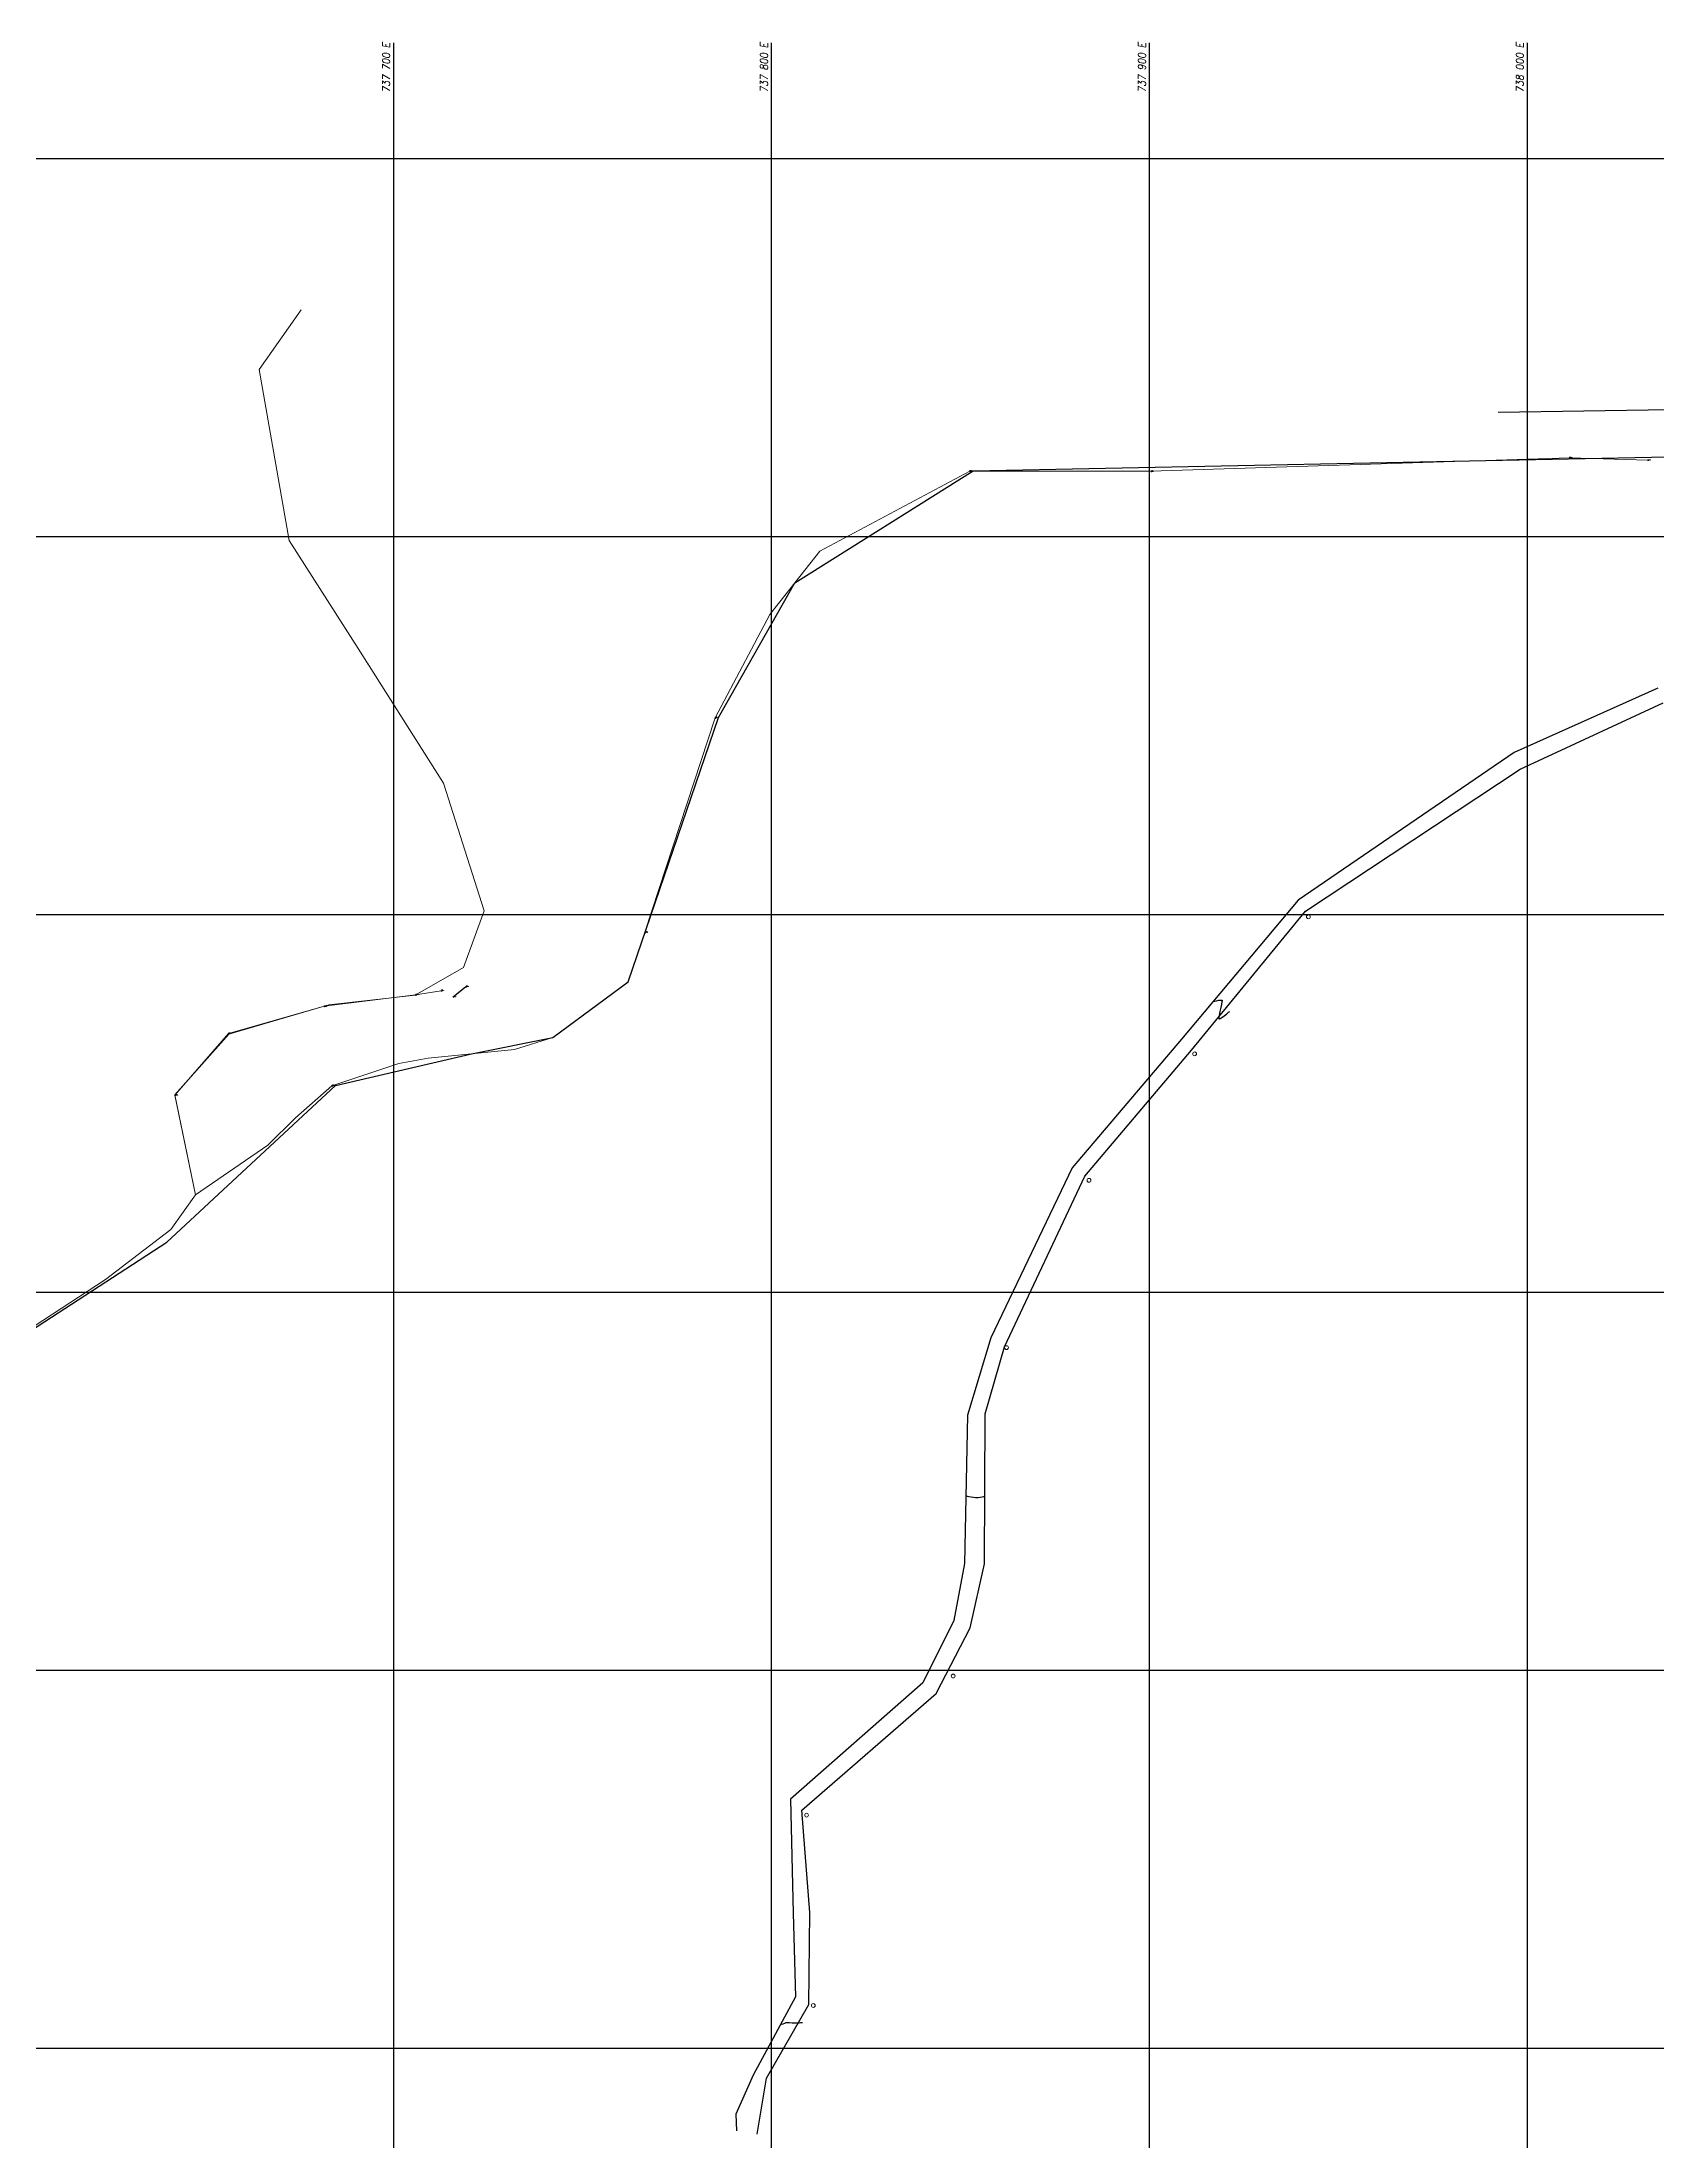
# Model space of a CAD drawing. Header units: millimetres. Extents: x 736950 to 738835, y 8500595 to 8502131.
# Drawn here: x 737607 to 738035, y 8501575 to 8502131 of the extents above; entities that cross this region are included whole.
import ezdxf
from ezdxf.enums import TextEntityAlignment as Align

# ---------------------------------------------------------------- set-up
doc = ezdxf.new("R2010")
doc.units = ezdxf.units.MM
doc.layers.add('carretera', color=40, linetype='Continuous')
doc.layers.add('Cuadricula Coordenadas', color=5, linetype='Continuous')
for name, color, linetype, lineweight in [('CONT-MJR', 80, 'Continuous', 30), ('LETRERO', 5, 'Continuous', 30), ('MIRADOR', 152, 'Continuous', 15), ('PISOS', 189, 'Continuous', 0), ('pista', 251, 'Continuous', 5), ('postes', 10, 'Continuous', 5)]:
    doc.layers.add(name, color=color, linetype=linetype, lineweight=lineweight)
doc.styles.add('5mm', font='arial.ttf', dxfattribs={"height": 3})
doc.styles.add('Coordenadas', font='romans', dxfattribs={"width": 0.9, "height": 2})

msp = doc.modelspace()

# ---------------------------------------------------------------- linework, layer by layer
for p, q in [((738034.5528586555, 8501959.861803668), (737996.510299168, 8501942.833521558)), ((737998.0420537672, 8501938.41552995), (738035.9047116119, 8501955.996369205))]:
    msp.add_line(p, q)
at = {"flags": 128}
for points in [[(737992.2372813984, 8502032.929254359), (738060.2283811187, 8502033.96324383)], [(737992.2372813984, 8502032.929254359), (738060.2283811187, 8502033.96324383)], [(737585.9133874627, 8501778.184777867), (737639.9607143487, 8501813.216392277), (737684.5685782455, 8501854.664822154), (737720.556008444, 8501863.099512322), (737742.0672989032, 8501867.370854514), (737762.0656591931, 8501882.160481455), (737785.9315016058, 8501952.111588977), (737806.1500791647, 8501987.692136165), (737853.2981051233, 8502017.404774243), (738098.4172367963, 8502022.333162788), (738206.809571549, 8502020.96519813), (738240.320421085, 8502004.2545555), (738269.7466326195, 8501964.682978516), (738333.4558001794, 8501918.770858873), (738390.0630829826, 8501879.060225496), (738437.0875695014, 8501868.592014063), (738458.4419203186, 8501878.526995478), (738495.1864941906, 8501893.335417872), (738504.5368200529, 8501918.955523683), (738546.328691007, 8501946.043573974), (738585.917181635, 8501937.230703894)]]:
    msp.add_lwpolyline(points, dxfattribs=at)
at = {"layer": 'carretera'}
for p, q in [((737996.510299168, 8501942.833521558), (737939.2956814452, 8501903.724683838)), ((737941.3076074589, 8501900.839506768), (737998.0420537672, 8501938.41552995)), ((737939.2956814452, 8501903.724683838), (737908.4804322473, 8501866.941896519)), ((737911.0837226879, 8501864.041418647), (737941.3076074589, 8501900.839506768)), ((737908.4804322473, 8501866.941896519), (737879.531466757, 8501832.88725328)), ((737882.8765395357, 8501830.691031728), (737911.0837226879, 8501864.041418647)), ((737879.531466757, 8501832.88725328), (737858.0483976346, 8501787.973018365)), ((737861.6059050469, 8501785.59225), (737882.8765395357, 8501830.691031728)), ((737858.0483976346, 8501787.973018365), (737851.7937984522, 8501767.470011998)), ((737856.4722271467, 8501767.80681157), (737861.6059050469, 8501785.59225)), ((737851.7937984522, 8501767.470011998), (737851.0575689034, 8501728.2276294)), ((737856.3532331031, 8501728.11387228), (737856.4722271467, 8501767.80681157)), ((737851.0575689034, 8501728.2276294), (737848.2396969553, 8501713.115400985)), ((737852.5460895896, 8501711.224612134), (737856.3532331031, 8501728.11387228)), ((737848.2396969553, 8501713.115400985), (737840.0497310937, 8501696.67584104)), ((737843.5152305351, 8501693.789527886), (737852.5460895896, 8501711.224612134)), ((737840.0497310937, 8501696.67584104), (737805.0233328473, 8501665.87380231)), ((737807.9527901479, 8501662.973747842), (737843.5152305351, 8501693.789527886)), ((737805.0233328473, 8501665.87380231), (737805.7438590757, 8501635.669020256)), ((737810.1442054636, 8501635.862298988), (737807.9527901479, 8501662.973747842)), ((737805.7438590757, 8501635.669020256), (737806.2953492579, 8501613.51793939)), ((737809.8325811364, 8501611.536808237), (737810.1442054636, 8501635.862298988)), ((737806.2953492579, 8501613.51793939), (737795.1321549261, 8501592.82614833)), ((737798.6181345107, 8501592.018368445), (737809.8325811364, 8501611.536808237)), ((737795.1321549261, 8501592.82614833), (737790.5596454074, 8501582.466129923)), ((737796.1599629648, 8501577.174558772), (737798.6181345107, 8501592.018368445)), ((737790.5596454074, 8501582.466129923), (737790.7177338196, 8501578.12653942))]:
    msp.add_line(p, q, dxfattribs=at)
at = {"layer": 'CONT-MJR'}
for points, elevation in [([(737916.8687047132, 8501876.954602342), (737916.9017142818, 8501876.96032278)], 3705), ([(737916.9017142818, 8501876.96032278), (737917.0126119553, 8501876.983145658)], 3705), ([(737917.0126119553, 8501876.983145658), (737917.2708308086, 8501877.03940878)], 3705), ([(737917.2708308086, 8501877.03940878), (737917.729710454, 8501877.137553431)], 3705), ([(737918.8182639448, 8501877.321352845), (737919.0682951388, 8501877.33009915)], 3705), ([(737919.0659103796, 8501876.25665771), (737918.8633935609, 8501875.309441878)], 3705), ([(737919.2009443493, 8501877.29330684), (737919.2122165684, 8501877.267468119)], 3705), ([(737919.2122165684, 8501877.267468119), (737919.2153853837, 8501877.155120136)], 3705), ([(737918.3161864831, 8501872.453879626), (737918.3282422242, 8501872.345804488)], 3705), ([(737918.3282422242, 8501872.345804488), (737918.3443879187, 8501872.322308939)], 3705), ([(737918.3744564288, 8501872.314315394), (737918.4740769544, 8501872.336612534)], 3705), ([(737918.4740769544, 8501872.336612534), (737918.7078656763, 8501872.452941852)], 3705), ([(737919.1368697884, 8501872.726848137), (737919.7755150045, 8501873.183198556)], 3705), ([(737851.3932194897, 8501746.118402207), (737851.4258706622, 8501746.112965364)], 3700), ([(737851.4258706622, 8501746.112965364), (737851.5284021206, 8501746.095040364)], 3700), ([(737851.5284021206, 8501746.095040364), (737851.7620568663, 8501746.053267585)], 3700), ([(737852.1856613335, 8501745.977465196), (737852.8159797095, 8501745.866858227)], 3700), ([(737853.4555272008, 8501745.759970425), (737853.994176917, 8501745.67966039)], 3700), ([(737853.994176917, 8501745.67966039), (737854.3218019677, 8501745.648786724)], 3700), ([(737854.3218019677, 8501745.648786724), (737854.6632676391, 8501745.68506733)], 3700), ([(737854.6632676391, 8501745.68506733), (737855.1626216801, 8501745.770249242)], 3700), ([(737855.6997531456, 8501745.8741132), (737856.1545510911, 8501745.966439944)], 3700), ([(737856.1545510911, 8501745.966439944), (737856.4069045719, 8501746.017010214)], 3700), ([(737802.3144007123, 8501606.138962183), (737802.3423137667, 8501606.149834983)], 3695), ([(737802.3423137667, 8501606.149834983), (737802.4372942304, 8501606.188345158)], 3695), ([(737802.4372942304, 8501606.188345158), (737802.656974151, 8501606.27831127)], 3695), ([(737802.656974151, 8501606.27831127), (737803.0361099336, 8501606.431184735)], 3695), ([(737803.0361099336, 8501606.431184735), (737803.5245523497, 8501606.616918087)], 3695), ([(737803.5245523497, 8501606.616918087), (737803.8683125781, 8501606.721170874)], 3695), ([(737804.1876163916, 8501606.732673781), (737804.7701136539, 8501606.72407973)], 3695), ([(737806.1840750837, 8501606.680293646), (737806.7452325305, 8501606.661948057)], 3695), ([(737807.2746399085, 8501606.680306017), (737807.6276330196, 8501606.722554177)], 3695), ([(737807.6276330196, 8501606.722554177), (737807.9618178518, 8501606.76518302)], 3695), ([(737807.9618178518, 8501606.76518302), (737808.151062938, 8501606.789432693)], 3695)]:
    msp.add_lwpolyline(points, dxfattribs=dict(at, elevation=elevation))
at = {"layer": 'CONT-MJR', "extrusion": (0.1873876653030557, -0.9822860392432898, 0), "elevation": -8212998.539024267}
msp.add_lwpolyline([(2317993.191504244, 3705.000000000003), (2317993.838784736, 3705.000000000003)], dxfattribs=at)
at = {"layer": 'CONT-MJR', "extrusion": (0.1367668480392635, -0.9906032653274495, 0), "elevation": -8321064.605062718}
msp.add_lwpolyline([(1893759.297543241, 3705.000000000015), (1893759.754576765, 3705.000000000015)], dxfattribs=at)
at = {"layer": 'CONT-MJR', "extrusion": (0.9792424674091147, -0.2026923531426612, 0), "elevation": -1000663.636310554}
msp.add_lwpolyline([(8474966.81828807, 3705.000000000012), (8474965.854512474, 3705.000000000012)], dxfattribs=at)
at = {"layer": 'CONT-MJR', "extrusion": (0.9768066086138992, -0.214123444228353, 0), "elevation": -1099646.801274001}
msp.add_lwpolyline([(8462693.716465063, 3705.000000000001), (8462692.66820943, 3705.000000000001)], dxfattribs=at)
at = {"layer": 'CONT-MJR', "extrusion": (0.9828841557973992, -0.184224689665729, 0), "elevation": -840966.5568150698}
msp.add_lwpolyline([(8492302.985624572, 3705.000000000015), (8492302.37813474, 3705.000000000015)], dxfattribs=at)
at = {"layer": 'CONT-MJR', "extrusion": (-0.177909306793739, -0.9840468883931149, 0), "elevation": -8497528.602094313}
msp.add_lwpolyline([(-786416.1392015683, 3705.000000000012), (-786416.0337863956, 3705.000000000012)], dxfattribs=at)
at = {"layer": 'CONT-MJR', "extrusion": (-0.5292736097784208, -0.8484512042493192, 0), "elevation": -7603989.187094755}
msp.add_lwpolyline([(-3873730.884322386, 3705), (-3873730.850241772, 3705)], dxfattribs=at)
at = {"layer": 'CONT-MJR', "extrusion": (0.9923227577460088, -0.1236751570015421, 0), "elevation": -319216.961162312}
msp.add_lwpolyline([(8527868.45940385, 3705), (8527868.155701958, 3705)], dxfattribs=at)
at = {"layer": 'CONT-MJR', "extrusion": (0.6027258118040927, -0.7979483666159719, 0), "elevation": -6339292.529609458}
msp.add_lwpolyline([(5713121.758953606, 3705), (5713122.117776301, 3705)], dxfattribs=at)
at = {"layer": 'CONT-MJR', "extrusion": (0.9960520157442173, -0.08877151531815566, 0), "elevation": -19719.07448045595}
msp.add_lwpolyline([(8533813.619563933, 3705), (8533813.322395936, 3705)], dxfattribs=at)
at = {"layer": 'CONT-MJR', "extrusion": (0.9857439802186189, -0.1682522078986043, 0), "elevation": -703060.2973614843}
msp.add_lwpolyline([(8504826.874573069, 3705.000000000003), (8504826.274159111, 3705.000000000003)], dxfattribs=at)
at = {"layer": 'CONT-MJR', "extrusion": (-0.2569207185851206, -0.966432483084931, 0), "elevation": -8406072.090617368}
msp.add_lwpolyline([(-1471158.888485824, 3705.000000000012), (-1471158.857372932, 3705.000000000012)], dxfattribs=at)
at = {"layer": 'CONT-MJR', "extrusion": (0.5381385732516791, -0.8428563792121687, 0), "elevation": -6768754.911583692}
msp.add_lwpolyline([(5197145.002058469, 3705), (5197145.511046858, 3705)], dxfattribs=at)
at = {"layer": 'CONT-MJR', "extrusion": (-0.6020871380840302, 0.7984303840371946, 0), "elevation": 6343861.864921317}
msp.add_lwpolyline([(-5708046.062978472, 3705.000000000012), (-5708046.86554612, 3705.000000000012)], dxfattribs=at)
at = {"layer": 'CONT-MJR', "extrusion": (0.6102906299300481, -0.7921775981556063, 0), "elevation": -6284647.945174709}
msp.add_lwpolyline([(5773177.858483586, 3705.000000000012), (5773178.519135088, 3705.000000000012)], dxfattribs=at)
at = {"layer": 'CONT-MJR', "extrusion": (-0.176148092786207, -0.9843636774118507, 0), "elevation": -8498781.190061446}
msp.add_lwpolyline([(-771251.8787526387, 3700.000000000015), (-771251.4484193412, 3700.000000000015)], dxfattribs=at)
at = {"layer": 'CONT-MJR', "extrusion": (-0.1648439611264511, -0.9863196583664655, 0), "elevation": -8507069.659832524}
msp.add_lwpolyline([(-673702.7278015029, 3700), (-673702.0793834302, 3700)], dxfattribs=at)
at = {"layer": 'CONT-MJR', "extrusion": (0.1898510524898281, -0.9818129036983088, 0), "elevation": -8207041.121984445}
msp.add_lwpolyline([(2338501.102205141, 3700.000000000003), (2338501.649286427, 3700.000000000003)], dxfattribs=at)
at = {"layer": 'CONT-MJR', "extrusion": (0.03600160069846933, -0.9993517322480349, 0), "elevation": -8469533.283432875}
msp.add_lwpolyline([(1043397.024328493, 3695.000000000003), (1043397.343839435, 3695.000000000003)], dxfattribs=at)
at = {"layer": 'CONT-MJR', "extrusion": (-0.02851299274883885, -0.999593421969405, 0), "elevation": -8519187.179621292}
msp.add_lwpolyline([(495098.5440260936, 3695.000000000015), (495099.2548524508, 3695.000000000015)], dxfattribs=at)
at = {"layer": 'CONT-MJR', "extrusion": (-0.03341535285170599, -0.9994415511643471, 0), "elevation": -8521513.021918908}
msp.add_lwpolyline([(453309.2662250926, 3695.000000000012), (453309.9700422169, 3695.000000000012)], dxfattribs=at)
at = {"layer": 'CONT-MJR', "extrusion": (-0.0167372832211859, -0.999859921864245, 0), "elevation": -8512764.653193401}
msp.add_lwpolyline([(595409.5961029662, 3695.000000000015), (595409.8798801717, 3695.000000000015)], dxfattribs=at)
at = {"layer": 'CONT-MJR', "extrusion": (0.09364628102491429, -0.9956055313477336, 0), "elevation": -8395153.728872359}
msp.add_lwpolyline([(1530708.605293038, 3695), (1530708.852047316, 3695)], dxfattribs=at)
at = {"layer": 'Cuadricula Coordenadas', "color": 8}
for p, q in [((737700, 8500595.507225098), (737700, 8502130.641312933)), ((737800, 8500595.507225098), (737800, 8502130.641312933)), ((737900, 8500595.507225098), (737900, 8502130.641312933)), ((738000, 8500595.507225098), (738000, 8502130.641312933)), ((736950.2264744169, 8502100), (738552.8979275209, 8502100)), ((736950.2264744169, 8502000), (738552.8979275209, 8502000)), ((736950.2264744169, 8501900), (738552.8979275209, 8501900)), ((736950.2264744169, 8501800), (738552.8979275209, 8501800)), ((736950.2264744169, 8501700), (738552.8979275209, 8501700)), ((736950.2264744169, 8501600), (738552.8979275209, 8501600))]:
    msp.add_line(p, q, dxfattribs=at)
at = {"layer": 'LETRERO'}
msp.add_line((737715.7214779266, 8501878.173878111), (737719.091633414, 8501880.871725397), dxfattribs=at)
at = {"layer": 'MIRADOR', "linetype": 'Continuous', "extrusion": (0.665787337252013, 0.7461415559763941, 0)}
for points, elevation in [([(5109876.939663991, 0), (5109877.139633791, 0)], 6835069.513523009), ([(5109861.072894904, 0), (5109861.272864703, 0)], 6835082.813494424), ([(5109993.010535201, 0), (5109993.210504995, 0)], 6834961.217998339), ([(5109957.184262968, 0), (5109957.384232765, 0)], 6834993.088715124), ([(5109999.792396495, 0), (5109999.992366295, 0)], 6834867.65999303), ([(5109975.868145753, 0), (5109976.068115545, 0)], 6834812.925685481), ([(5110005.816946439, 0), (5110006.016916233, 0)], 6834765.495791075), ([(5110001.656330129, 0), (5110001.856299927, 0)], 6834770.652013715), ([(5110026.188692845, 0), (5110026.388662644, 0)], 6834741.780843886), ([(5110010.147268376, 0), (5110010.347238176, 0)], 6834760.159963315), ([(5110002.374750627, 0), (5110002.574720429, 0)], 6834766.3952309), ([(5110040.245975692, 0), (5110040.445945488, 0)], 6834719.562134626), ([(5110039.980103582, 0), (5110040.180073379, 0)], 6834697.992549376), ([(5110010.65072846, 0), (5110010.850698251, 0)], 6834727.500115304)]:
    msp.add_lwpolyline(points, dxfattribs=dict(at, elevation=elevation))
at = {"layer": 'MIRADOR', "linetype": 'Continuous', "extrusion": (0.7461415586651008, -0.6657873342388049, 0)}
for points, elevation in [([(6835069.634143566, 0), (6835069.434173764, 0)], -5109877.012046237), ([(6835082.934114923, 0), (6835082.734145124, 0)], -5109861.145277102), ([(6834961.338619369, 0), (6834961.13864957, 0)], -5109993.082917883), ([(6834993.209336004, 0), (6834993.009366205, 0)], -5109957.256645523), ([(6834867.780614081, 0), (6834867.580644282, 0)], -5109999.864779551), ([(6834813.046306441, 0), (6834812.84633664, 0)], -5109975.940529032), ([(6834765.616412156, 0), (6834765.416442354, 0)], -5110005.88932991), ([(6834770.772634779, 0), (6834770.57266498, 0)], -5110001.728713583), ([(6834741.901465044, 0), (6834741.701495247, 0)], -5110026.261076414), ([(6834760.280584409, 0), (6834760.08061461, 0)], -5110010.219651872), ([(6834766.515851963, 0), (6834766.315882166, 0)], -5110002.447134098), ([(6834719.682755849, 0), (6834719.48278605, 0)], -5110040.318359355), ([(6834698.113170589, 0), (6834697.913200795, 0)], -5110040.052487327), ([(6834727.620736404, 0), (6834727.420766602, 0)], -5110010.723112088)]:
    msp.add_lwpolyline(points, dxfattribs=dict(at, elevation=elevation))
at = {"layer": 'PISOS', "ltscale": 0.3}
msp.add_lwpolyline([(737647.5277895764, 8501825.803483708), (737642.046319286, 8501852.239531375), (737656.3939347318, 8501868.25992973), (737682.8037774472, 8501876.060157575), (737705.7041485584, 8501878.621726861), (737718.4615628205, 8501885.972362202), (737723.9219586077, 8501900.933971018), (737713.1762246899, 8501934.74032196), (737691.1669071045, 8501969.354763532), (737672.3681941604, 8501998.919830617), (737664.4293904027, 8502044.174307737), (737675.4925389935, 8502059.944763348)], dxfattribs=at)
at = {"layer": 'pista'}
for p, q in [((738011.1261292181, 8502020.8299399), (737900.3696299378, 8502017.232052714)), ((738031.8199375496, 8502020.18970733), (738011.1261292181, 8502020.8299399)), ((737812.7563603217, 8501996.066813974), (737852.4190397697, 8502017.304664895)), ((737852.4190397697, 8502017.304664895), (737900.3696299378, 8502017.232052714)), ((737799.5437980077, 8501979.317458356), (737812.7563603217, 8501996.066813974)), ((737785.0690759942, 8501952.01242661), (737799.5437980077, 8501979.317458356)), ((737766.4785447925, 8501895.244422015), (737785.0690759942, 8501952.01242661)), ((737762.0656591931, 8501882.160481455), (737766.4785447925, 8501895.244422015)), ((737705.7707172381, 8501878.69632975), (737712.5542769448, 8501879.794539066)), ((737742.0672989032, 8501867.370854514), (737762.0656591931, 8501882.160481455)), ((737656.2833006702, 8501868.443940884), (737681.5649588389, 8501875.663082263)), ((737681.5649588389, 8501875.663082263), (737705.7707172381, 8501878.69632975)), ((737642.120922171, 8501852.172962695), (737656.2833006702, 8501868.443940884)), ((737709.133347947, 8501861.9251972), (737731.978668941, 8501864.273827445)), ((737731.978668941, 8501864.273827445), (737742.0672989032, 8501867.370854514)), ((737683.6505515077, 8501854.662657287), (737701.3974652197, 8501860.56812363)), ((737701.3974652197, 8501860.56812363), (737709.133347947, 8501861.9251972)), ((737647.5277895764, 8501825.803483708), (737642.120922171, 8501852.172962695)), ((737674.025541184, 8501846.144012148), (737683.6505515077, 8501854.662657287)), ((737666.661459224, 8501838.879658656), (737674.025541184, 8501846.144012148)), ((737647.5277895764, 8501825.803483708), (737666.661459224, 8501838.879658656)), ((737641.0328139671, 8501816.558022767), (737647.5277895764, 8501825.803483708)), ((737623.727129691, 8501803.389564827), (737641.0328139671, 8501816.558022767)), ((737585.0286402082, 8501778.184506966), (737623.727129691, 8501803.389564827))]:
    msp.add_line(p, q, dxfattribs=at)
at = {"layer": 'postes'}
for centre in [(737942.031662476, 8501899.337976439), (737911.9312738095, 8501863.09412086), (737883.9761129593, 8501829.617794437), (737862.1519931052, 8501785.349390304), (737848.0548800612, 8501698.429953638), (737809.2478506714, 8501661.6090302), (737811.027940672, 8501611.247091856)]:
    msp.add_circle(centre, 0.5, dxfattribs=at)

# ---------------------------------------------------------------- texts
at = {"layer": 'Cuadricula Coordenadas', "color": 7, "style": 'Coordenadas', "oblique": 10, "width": 0.9}
for s, p in [('   737 700 E', (737698, 8502130.641312933)), ('   737 800 E', (737798, 8502130.641312933)), ('   737 900 E', (737898, 8502130.641312933)), ('   738 000 E', (737998, 8502130.641312933))]:
    msp.add_text(s, height=2, rotation=90, dxfattribs=at).set_placement(p, align=Align.MIDDLE_RIGHT)
at = {"layer": 'MIRADOR', "color": 1, "char_height": 0.1, "attachment_point": 1, "rotation": 3.2572437629721005, "style": '5mm'}
for s, insert, width in [('\\Ftxt.shx;\\W1.0000000000;\\T1.0000000000;\\o\\l3705.810', (738011.2231267173, 8502020.885541024), 0.7666666666666666), ('\\Ftxt.shx;\\W1.0000000000;\\T1.0000000000;\\o\\l3704.161', (738031.9169350485, 8502020.245308455), 0.7499999999999999), ('\\Ftxt.shx;\\W1.0000000000;\\T1.0000000000;\\o\\l3712.580', (737852.516037269, 8502017.360266017), 0.7833333333333334), ('\\Ftxt.shx;\\W1.0000000000;\\T1.0000000000;\\o\\l3710.518', (737900.4666274368, 8502017.28765384), 0.75), ('\\Ftxt.shx;\\W1.0000000000;\\T1.0000000000;\\o\\l3717.471', (737785.1660734931, 8501952.068027735), 0.7666666666666666), ('\\Ftxt.shx;\\W1.0000000000;\\T1.0000000000;\\o\\l3720.483', (737766.5755422919, 8501895.300023139), 0.8166666666666667), ('\\Ftxt.shx;\\W1.0000000000;\\T1.0000000000;\\o\\l3731.031', (737712.6512744436, 8501879.850140192), 0.75), ('\\Ftxt.shx;\\W1.0000000000;\\T1.0000000000;\\o\\l3731.775', (737719.1886309129, 8501880.927326523), 0.8), ('\\Ftxt.shx;\\W1.0000000000;\\T1.0000000000;\\o\\l3730.090', (737681.6619563375, 8501875.718683388), 0.7833333333333334), ('\\Ftxt.shx;\\W1.0000000000;\\T1.0000000000;\\o\\l3730.818', (737705.867714737, 8501878.751930874), 0.7833333333333332), ('\\Ftxt.shx;\\W1.0000000000;\\T1.0000000000;\\o\\l3731.743', (737715.8184754256, 8501878.229479237), 0.8), ('\\Ftxt.shx;\\W1.0000000000;\\T1.0000000000;\\o\\l3729.268', (737656.3802981692, 8501868.49954201), 0.8333333333333334), ('\\Ftxt.shx;\\W1.0000000000;\\T1.0000000000;\\o\\l3727.817', (737642.21791967, 8501852.228563821), 0.7999999999999999), ('\\Ftxt.shx;\\W1.0000000000;\\T1.0000000000;\\o\\l3724.720', (737683.7475490066, 8501854.71825841), 0.8166666666666668)]:
    msp.add_mtext(s, dxfattribs=dict(at, insert=insert, width=width))
at = {"layer": 'MIRADOR', "color": 2, "char_height": 0.1, "attachment_point": 1, "rotation": 3.2572437629721005, "style": '5mm'}
for s, insert, width in [('\\Ftxt.shx;\\W1.0000000000;\\T1.0000000000;\\o\\l1111', (738011.2151720558, 8502021.025314853), 0.3666666666666667), ('\\Ftxt.shx;\\W1.0000000000;\\T1.0000000000;\\o\\l1112', (738031.908980387, 8502020.385082284), 0.4), ('\\Ftxt.shx;\\W1.0000000000;\\T1.0000000000;\\o\\l1109', (737852.5080826075, 8502017.500039846), 0.4166666666666666), ('\\Ftxt.shx;\\W1.0000000000;\\T1.0000000000;\\o\\l1110', (737900.4586727753, 8502017.427427668), 0.3833333333333333), ('\\Ftxt.shx;\\W1.0000000000;\\T1.0000000000;\\o\\l1108', (737785.1581188316, 8501952.207801562), 0.4166666666666666), ('\\Ftxt.shx;\\W1.0000000000;\\T1.0000000000;\\o\\l1107', (737766.5675876305, 8501895.439796967), 0.4166666666666666), ('\\Ftxt.shx;\\W1.0000000000;\\T1.0000000000;\\o\\l1103', (737712.6433197821, 8501879.98991402), 0.4166666666666666), ('\\Ftxt.shx;\\W1.0000000000;\\T1.0000000000;\\o\\l1105', (737719.1806762515, 8501881.067100352), 0.4166666666666666), ('\\Ftxt.shx;\\W1.0000000000;\\T1.0000000000;\\o\\l1101', (737681.654001676, 8501875.858457217), 0.3833333333333333), ('\\Ftxt.shx;\\W1.0000000000;\\T1.0000000000;\\o\\l1102', (737705.8597600755, 8501878.891704703), 0.4166666666666666), ('\\Ftxt.shx;\\W1.0000000000;\\T1.0000000000;\\o\\l1104', (737715.8105207641, 8501878.369253065), 0.4166666666666666), ('\\Ftxt.shx;\\W1.0000000000;\\T1.0000000000;\\o\\l1100', (737656.3723435077, 8501868.639315838), 0.3999999999999999), ('\\Ftxt.shx;\\W1.0000000000;\\T1.0000000000;\\o\\l1099', (737642.2099650085, 8501852.368337648), 0.4500000000000001), ('\\Ftxt.shx;\\W1.0000000000;\\T1.0000000000;\\o\\l1106', (737683.7395943451, 8501854.85803224), 0.4166666666666666)]:
    msp.add_mtext(s, dxfattribs=dict(at, insert=insert, width=width))
at = {"layer": 'MIRADOR', "color": 3, "char_height": 0.1, "width": 0.2666666666666667, "attachment_point": 1, "rotation": 3.2572437629721005, "style": '5mm'}
for insert in [(738011.2310813788, 8502020.745767195), (738031.92488971, 8502020.105534626), (737852.5239919304, 8502017.22049219), (737900.4745820982, 8502017.14788001), (737785.1740281546, 8501951.928253906), (737766.5834969534, 8501895.16024931), (737712.6592291051, 8501879.710366363), (737719.1965855744, 8501880.787552694), (737681.669910999, 8501875.578909561), (737705.8756693985, 8501878.612157045), (737715.8264300871, 8501878.089705408), (737656.3882528307, 8501868.35976818), (737642.2258743314, 8501852.088789992), (737683.7555036681, 8501854.578484584)]:
    msp.add_mtext('\\Ftxt.shx;\\W1.0000000000;\\T1.0000000000;\\o\\lPI', dxfattribs=dict(at, insert=insert))

doc.saveas('drawing.dxf')
